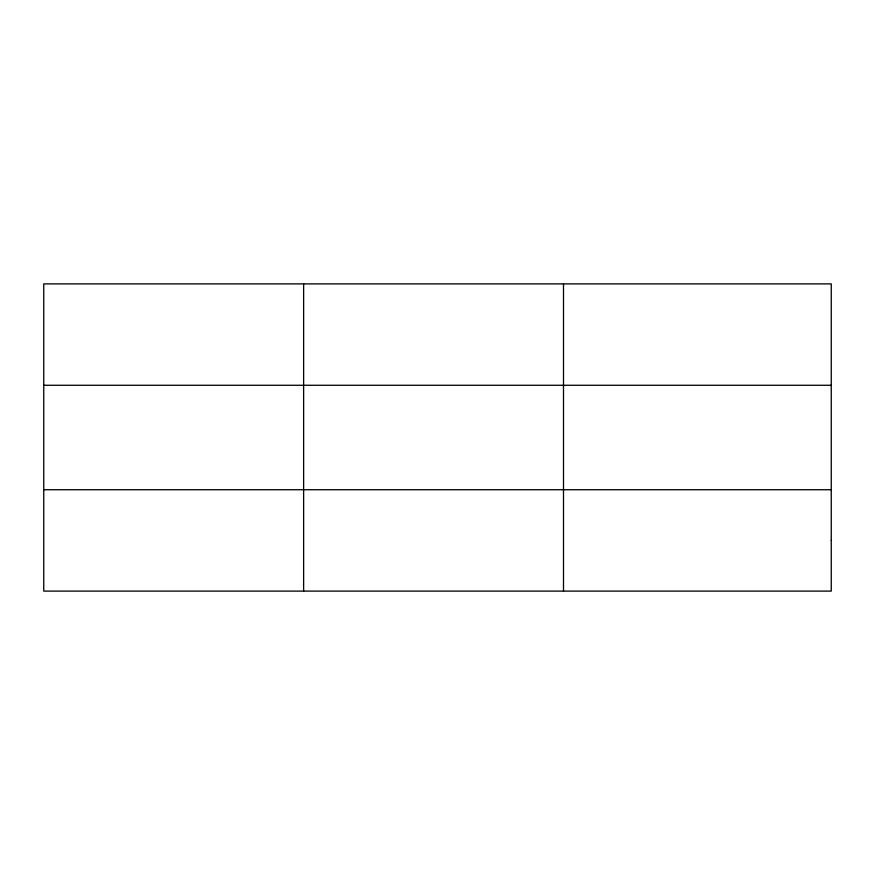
<?xml version="1.0" encoding="UTF-8"?>
<svg xmlns="http://www.w3.org/2000/svg" width="875" height="875" viewBox="0 0 875 875"><rect width="100%" height="100%" fill="white"/><g stroke="black" fill="none" stroke-linecap="round" stroke-linejoin="round"><path stroke-width="1.31" d="M303.625 283.894L303.625 591.106M563.5 283.894L563.5 591.106M43.75 385.273L831.25 385.273M43.75 489.727L831.25 489.727M831.25 540.411L831.25 591.106L43.75 591.106L43.75 283.894L831.25 283.894L831.25 540.411"/></g></svg>
